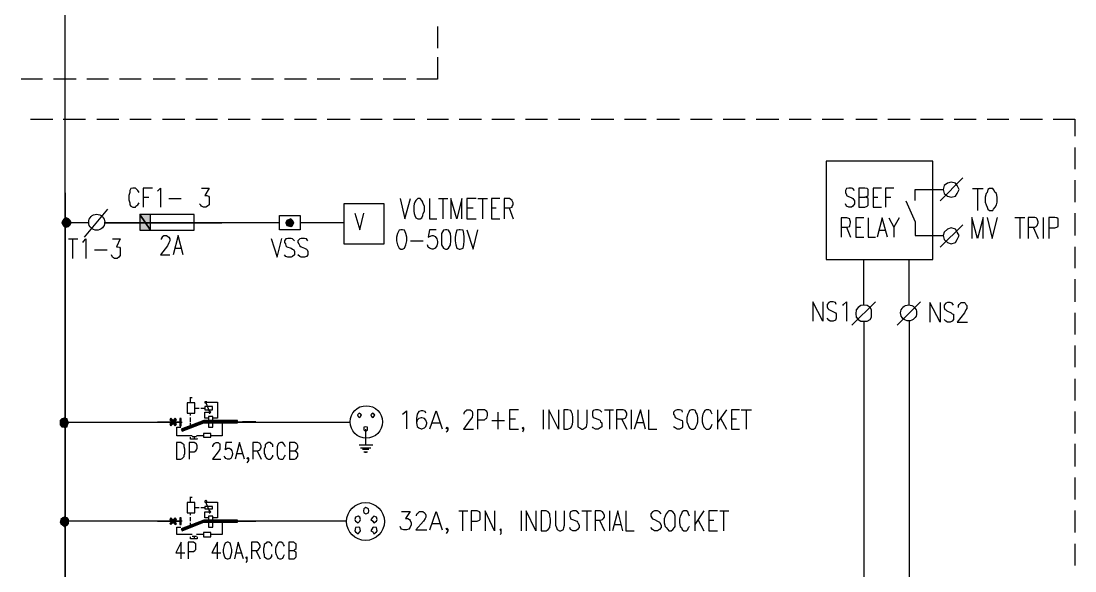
# Model space of a CAD drawing. Header units: inches. Extents: x 105.5 to 113.1, y 43.8 to 60.2.
# Drawn here: x 108.244 to 111.933, y 53.824 to 55.75 of the extents above; entities that cross this region are included whole.
import ezdxf

# ---------------------------------------------------------------- set-up
doc = ezdxf.new("R2010")
doc.units = ezdxf.units.IN
doc.header["$MEASUREMENT"] = 0
doc.layers.add('PDF_Geometry', color=7, linetype='Continuous', true_color=0x989898)
doc.layers.add('PDF_Solid Fills', color=7, linetype='Continuous')

msp = doc.modelspace()

# ---------------------------------------------------------------- linework, layer by layer
at = {"layer": 'PDF_Geometry', "color": 7, "lineweight": 25, "true_color": 0xffffff}
for points in [[(108.3982, 55.1484), (108.3982, 53.6136), (108.3982, 55.1648), (108.3982, 56.1374)], [(109.7019, 55.7312), (109.7019, 55.6546)], [(109.7019, 55.6231), (109.7019, 55.5465), (109.6294, 55.5465)], [(108.3189, 55.5465), (108.2437, 55.5465)], [(108.4365, 55.5465), (108.3572, 55.5465)], [(108.5501, 55.5465), (108.4735, 55.5465)], [(108.6636, 55.5465), (108.5884, 55.5465)], [(108.7826, 55.5465), (108.706, 55.5465)], [(108.8962, 55.5465), (108.8209, 55.5465)], [(109.0124, 55.5465), (108.9331, 55.5465)], [(109.1273, 55.5465), (109.0507, 55.5465)], [(109.2423, 55.5465), (109.1656, 55.5465)], [(109.3599, 55.5465), (109.2806, 55.5465)], [(109.4748, 55.5465), (109.3968, 55.5465)], [(109.5911, 55.5465), (109.5117, 55.5465)], [(108.2765, 55.4056), (108.3545, 55.4056)], [(108.3914, 55.4056), (108.4694, 55.4056)], [(108.509, 55.4056), (108.5856, 55.4056)], [(108.6239, 55.4056), (108.6992, 55.4056)], [(108.7389, 55.4056), (108.8168, 55.4056)], [(108.8551, 55.4056), (108.9317, 55.4056)], [(108.9687, 55.4056), (109.0453, 55.4056)], [(109.0863, 55.4056), (109.1629, 55.4056)], [(109.2012, 55.4056), (109.2778, 55.4056)], [(109.3148, 55.4056), (109.3955, 55.4056)], [(109.4324, 55.4056), (109.5076, 55.4056)], [(109.5473, 55.4056), (109.6225, 55.4056)], [(109.6649, 55.4056), (109.7402, 55.4056)], [(109.7771, 55.4056), (109.8551, 55.4056)], [(109.892, 55.4056), (109.9714, 55.4056)], [(110.0097, 55.4056), (110.0863, 55.4056)], [(110.1246, 55.4056), (110.1998, 55.4056)], [(110.2395, 55.4056), (110.3188, 55.4056)], [(110.3558, 55.4056), (110.4324, 55.4056)], [(110.4693, 55.4056), (110.5486, 55.4056)], [(110.5869, 55.4056), (110.6635, 55.4056)], [(110.7019, 55.4056), (110.7785, 55.4056)], [(110.8168, 55.4056), (110.8961, 55.4056)], [(110.933, 55.4056), (111.0096, 55.4056)], [(111.0479, 55.4056), (111.1232, 55.4056)], [(111.1656, 55.4056), (111.2408, 55.4056)], [(111.2778, 55.4056), (111.3557, 55.4056)], [(111.3927, 55.4056), (111.472, 55.4056)], [(111.5103, 55.4056), (111.5869, 55.4056)], [(111.6252, 55.4056), (111.7018, 55.4056)], [(111.7415, 55.4056), (111.8195, 55.4056)], [(111.8564, 55.4056), (111.933, 55.4056), (111.933, 55.3468)], [(111.933, 55.3071), (111.933, 55.2305)], [(111.4611, 55.1197), (111.5404, 55.2004)], [(108.6568, 55.1498), (108.6527, 55.1566), (108.6458, 55.1635), (108.6445, 55.1648), (108.6349, 55.1648), (108.628, 55.1635), (108.6239, 55.1566), (108.6239, 55.1498), (108.6212, 55.1388), (108.6212, 55.1238), (108.6239, 55.1129), (108.6239, 55.106), (108.628, 55.1019), (108.6349, 55.0978), (108.6445, 55.0978), (108.6458, 55.1019), (108.6527, 55.106), (108.6568, 55.1129)], [(108.7033, 55.1648), (108.6705, 55.1648), (108.6705, 55.0978)], [(108.7211, 55.1539), (108.7238, 55.1566), (108.732, 55.1648), (108.732, 55.0978)], [(108.8756, 55.1648), (108.9016, 55.1648), (108.8866, 55.1388), (108.8934, 55.1388), (108.9003, 55.1361), (108.9016, 55.1334), (108.9016, 55.1238), (108.9016, 55.1197), (108.9016, 55.106), (108.8962, 55.1019), (108.8907, 55.0978), (108.8825, 55.0978), (108.8756, 55.1019), (108.8729, 55.1046), (108.8688, 55.1101)], [(111.1615, 55.1566), (111.156, 55.1635), (111.1505, 55.1648), (111.141, 55.1648), (111.1328, 55.1635), (111.13, 55.1566), (111.13, 55.1498), (111.1328, 55.1416), (111.1328, 55.1388), (111.1382, 55.1361), (111.1519, 55.1306), (111.156, 55.1279), (111.1587, 55.1238), (111.1615, 55.1197), (111.1615, 55.1101), (111.156, 55.1019), (111.1505, 55.0978), (111.141, 55.0978), (111.1328, 55.1019), (111.13, 55.1101)], [(111.1765, 55.1334), (111.197, 55.1334), (111.2053, 55.1361), (111.2094, 55.1388), (111.2094, 55.1457), (111.2094, 55.1539), (111.2094, 55.1594), (111.2053, 55.1635), (111.197, 55.1648), (111.1765, 55.1648), (111.1765, 55.0978), (111.197, 55.0978), (111.2053, 55.1019), (111.2094, 55.1046), (111.2094, 55.1129), (111.2094, 55.1211), (111.2094, 55.1279), (111.2053, 55.1306), (111.197, 55.1334)], [(111.2559, 55.1648), (111.2271, 55.1648), (111.2271, 55.0978), (111.2559, 55.0978)], [(111.2996, 55.1648), (111.2695, 55.1648), (111.2695, 55.0978)], [(111.3735, 55.1211), (111.3735, 55.1594), (111.472, 55.1594)], [(111.5746, 55.1635), (111.6115, 55.1635)], [(111.5924, 55.1635), (111.5924, 55.0869)], [(111.933, 55.1922), (111.933, 55.1156)], [(108.6705, 55.1334), (108.691, 55.1334)], [(108.7607, 55.1279), (108.8045, 55.1279)], [(109.5706, 55.1279), (109.587, 55.0568), (109.6075, 55.1279)], [(109.6732, 55.1279), (109.6732, 55.0568), (109.6991, 55.0568)], [(109.7046, 55.1279), (109.7375, 55.1279)], [(109.7197, 55.1279), (109.7197, 55.0568)], [(109.7867, 55.0568), (109.7867, 55.1279), (109.7689, 55.0568), (109.7484, 55.1279), (109.7484, 55.0568)], [(109.8373, 55.1279), (109.8045, 55.1279), (109.8045, 55.0568), (109.8373, 55.0568)], [(109.8428, 55.1279), (109.877, 55.1279)], [(109.8592, 55.1279), (109.8592, 55.0568)], [(109.9194, 55.1279), (109.8907, 55.1279), (109.8907, 55.0568), (109.9194, 55.0568)], [(109.9344, 55.0951), (109.9536, 55.0951), (109.9632, 55.0978), (109.9632, 55.1019), (109.9659, 55.106), (109.9659, 55.1129), (109.9632, 55.1197), (109.9632, 55.1211), (109.9536, 55.1279), (109.9344, 55.1279), (109.9344, 55.0568)], [(111.2271, 55.1334), (111.2436, 55.1334)], [(111.2695, 55.1334), (111.2887, 55.1334)], [(111.3407, 55.1197), (111.3735, 55.0472), (111.3735, 54.9993), (111.472, 54.9993)], [(108.4653, 54.9925), (108.5473, 55.091)], [(109.8045, 55.0951), (109.8264, 55.0951)], [(109.8907, 55.0951), (109.9071, 55.0951)], [(109.9522, 55.0951), (109.9659, 55.0568)], [(108.6964, 55.0171), (108.6964, 55.0718)], [(109.4119, 55.0773), (109.4297, 55.0185), (109.4433, 55.0773)], [(111.115, 55.028), (111.1341, 55.028), (111.1451, 55.0308), (111.1451, 55.0335), (111.1478, 55.0431), (111.1478, 55.0472), (111.1451, 55.054), (111.1451, 55.0568), (111.1341, 55.0609), (111.115, 55.0609), (111.115, 54.9925)], [(111.1943, 55.0609), (111.1656, 55.0609), (111.1656, 54.9925), (111.1943, 54.9925)], [(111.2094, 55.0609), (111.2094, 54.9925), (111.2353, 54.9925)], [(111.2764, 54.9925), (111.2586, 55.0609), (111.2408, 54.9925)], [(111.2819, 55.0609), (111.2996, 55.028), (111.2996, 54.9925)], [(111.3174, 55.0609), (111.2996, 55.028)], [(111.6115, 54.9884), (111.6115, 55.0622), (111.5924, 54.9884), (111.5719, 55.0622), (111.5719, 54.9884)], [(111.6252, 55.0622), (111.643, 54.9884), (111.6621, 55.0622)], [(111.7223, 55.0622), (111.7579, 55.0622)], [(111.7401, 55.0622), (111.7401, 54.9884)], [(111.7688, 55.028), (111.7921, 55.028), (111.7976, 55.0308), (111.8003, 55.0335), (111.8044, 55.0431), (111.8044, 55.0472), (111.8003, 55.0568), (111.7976, 55.0609), (111.7921, 55.0622), (111.7688, 55.0622), (111.7688, 54.9884)], [(111.8222, 55.0622), (111.8222, 54.9884)], [(111.8413, 55.0253), (111.8632, 55.0253), (111.8701, 55.028), (111.8742, 55.0308), (111.8742, 55.039), (111.8742, 55.0472), (111.8742, 55.0568), (111.8701, 55.0609), (111.8632, 55.0622), (111.8413, 55.0622), (111.8413, 54.9884)], [(111.933, 55.0773), (111.933, 54.9993)], [(108.4803, 55.0431), (108.401, 55.0431)], [(109.1479, 55.0431), (109.0631, 55.0431), (108.9687, 55.0431), (108.535, 55.0431), (108.9468, 55.0431)], [(109.3736, 55.0431), (109.2204, 55.0431)], [(109.6964, 55.0185), (109.6732, 55.0185), (109.6691, 54.9925), (109.6732, 54.9952), (109.6827, 54.9993), (109.6868, 54.9993), (109.6937, 54.9952), (109.6991, 54.987), (109.7019, 54.9774), (109.7019, 54.9733), (109.6991, 54.9624), (109.6937, 54.9542), (109.6868, 54.9514), (109.6827, 54.9514), (109.6732, 54.9542), (109.6691, 54.9583), (109.6663, 54.9665)], [(109.8045, 55.0185), (109.8264, 54.9514), (109.8428, 55.0185)], [(111.1328, 55.028), (111.1478, 54.9925)], [(111.1656, 55.028), (111.1834, 55.028)], [(111.2477, 55.0171), (111.2695, 55.0171)], [(111.4611, 54.9583), (111.5404, 55.0362)], [(111.7866, 55.028), (111.8044, 54.9884)], [(108.4092, 54.987), (108.442, 54.987)], [(108.4242, 54.987), (108.4242, 54.9186)], [(108.4598, 54.9747), (108.4625, 54.9774), (108.4707, 54.987), (108.4707, 54.9186)], [(108.5638, 54.987), (108.5911, 54.987), (108.5774, 54.9596), (108.5815, 54.9596), (108.5884, 54.9583), (108.5911, 54.9542), (108.5911, 54.9446), (108.5911, 54.9405), (108.5911, 54.9282), (108.5856, 54.9227), (108.5802, 54.9186), (108.5706, 54.9186), (108.5638, 54.9227), (108.5624, 54.9254), (108.5597, 54.9309)], [(108.7347, 54.9843), (108.7347, 54.987), (108.7389, 54.9925), (108.7389, 54.9952), (108.743, 54.9993), (108.7525, 54.9993), (108.758, 54.9952), (108.7607, 54.9925), (108.7648, 54.987), (108.7648, 54.9802), (108.7607, 54.9733), (108.7566, 54.9624), (108.732, 54.9309), (108.7648, 54.9309)], [(108.8114, 54.9309), (108.7936, 54.9993), (108.7758, 54.9309)], [(109.1191, 54.9884), (109.1397, 54.9227), (109.1561, 54.9884)], [(109.2012, 54.9802), (109.1944, 54.987), (109.1889, 54.9884), (109.178, 54.9884), (109.1711, 54.987), (109.1656, 54.9802), (109.1656, 54.9747), (109.1698, 54.9692), (109.1711, 54.9624), (109.1739, 54.9596), (109.1889, 54.9542), (109.1944, 54.9514), (109.1985, 54.9487), (109.2012, 54.9432), (109.2012, 54.9309), (109.1944, 54.9254), (109.1889, 54.9227), (109.178, 54.9227), (109.1711, 54.9254), (109.1656, 54.9309)], [(109.2477, 54.9802), (109.2423, 54.987), (109.2354, 54.9884), (109.2245, 54.9884), (109.219, 54.987), (109.2122, 54.9802), (109.2122, 54.9747), (109.2163, 54.9692), (109.219, 54.9624), (109.2245, 54.9596), (109.2354, 54.9542), (109.2423, 54.9514), (109.245, 54.9487), (109.2477, 54.9432), (109.2477, 54.9309), (109.2423, 54.9254), (109.2354, 54.9227), (109.2245, 54.9227), (109.219, 54.9254), (109.2122, 54.9309)], [(109.6075, 54.9802), (109.6513, 54.9802)], [(108.5008, 54.9487), (108.5446, 54.9487)], [(108.7826, 54.9542), (108.8045, 54.9542)], [(111.933, 54.9596), (111.933, 54.8844)], [(111.1943, 54.7545), (111.1943, 54.9145)], [(111.353, 54.7545), (111.353, 54.9145)], [(111.933, 54.8461), (111.933, 54.7668)], [(111.0507, 54.7668), (111.0507, 54.6984), (111.0151, 54.7668), (111.0151, 54.6984)], [(111.0972, 54.7572), (111.0945, 54.764), (111.0862, 54.7668), (111.0767, 54.7668), (111.0712, 54.764), (111.0657, 54.7572), (111.0657, 54.749), (111.0685, 54.7435), (111.0712, 54.7394), (111.0739, 54.738), (111.0876, 54.7312), (111.0945, 54.7285), (111.0972, 54.7244), (111.0972, 54.7175), (111.0972, 54.7093), (111.0945, 54.7025), (111.0862, 54.6984), (111.0767, 54.6984), (111.0712, 54.7025), (111.0657, 54.7093)], [(111.1204, 54.7531), (111.1232, 54.7572), (111.1328, 54.7668), (111.1328, 54.6984)], [(111.1519, 54.6847), (111.2353, 54.7668)], [(111.3106, 54.6847), (111.3927, 54.7668)], [(111.4611, 54.764), (111.4611, 54.6956), (111.4255, 54.764), (111.4255, 54.6956)], [(111.5076, 54.7545), (111.5035, 54.7613), (111.4966, 54.764), (111.4871, 54.764), (111.4816, 54.7613), (111.4747, 54.7545), (111.4747, 54.7462), (111.4775, 54.7394), (111.4816, 54.738), (111.4843, 54.7353), (111.4994, 54.7285), (111.5035, 54.7244), (111.5076, 54.723), (111.5076, 54.7134), (111.5076, 54.7052), (111.5035, 54.6984), (111.4966, 54.6956), (111.4871, 54.6956), (111.4816, 54.6984), (111.4747, 54.7052)], [(111.5254, 54.7462), (111.5254, 54.7531), (111.5281, 54.7572), (111.5322, 54.7613), (111.5349, 54.764), (111.5459, 54.764), (111.5486, 54.7613), (111.5513, 54.7572), (111.5541, 54.7531), (111.5541, 54.7435), (111.5513, 54.738), (111.5459, 54.7285), (111.5212, 54.6956), (111.5568, 54.6956)], [(111.933, 54.7285), (111.933, 54.6519)], [(111.1943, 54.6984), (111.1943, 49.6848), (111.022, 49.6848), (110.9864, 49.6848), (110.9754, 49.6807), (110.9618, 49.6725), (110.9536, 49.6616), (110.9508, 49.6479), (110.9536, 49.6342), (110.9618, 49.6219), (110.9754, 49.6178), (110.9864, 49.6137), (111.0329, 49.6137)], [(111.353, 54.6984), (111.353, 49.5412), (111.0808, 49.5412), (110.9864, 49.5412), (111.022, 49.5412)], [(111.933, 54.6136), (111.933, 54.5383)], [(111.933, 54.4973), (111.933, 54.4207)], [(108.8346, 54.4316), (108.8428, 54.4316)], [(108.8373, 54.4125), (108.8373, 54.4316)], [(108.8524, 54.3947), (108.8674, 54.3947)], [(108.8729, 54.3947), (108.8866, 54.3947)], [(108.9003, 54.3591), (108.8866, 54.3591), (108.8866, 54.3796), (108.9044, 54.3796), (108.8907, 54.4152), (108.9317, 54.4152), (108.9317, 54.3591), (108.9153, 54.3591)], [(109.5788, 54.3728), (109.5842, 54.3769), (109.5924, 54.3851), (109.5924, 54.3222)], [(109.6608, 54.3769), (109.6581, 54.3824), (109.6499, 54.3851), (109.6444, 54.3851), (109.6362, 54.3824), (109.6308, 54.3728), (109.628, 54.3577), (109.628, 54.3427), (109.6308, 54.3304), (109.6362, 54.3249), (109.6444, 54.3222), (109.6472, 54.3222), (109.6554, 54.3249), (109.6608, 54.3304), (109.6636, 54.34), (109.6636, 54.3427), (109.6608, 54.3523), (109.6554, 54.3577), (109.6472, 54.3605), (109.6444, 54.3605), (109.6362, 54.3577), (109.6308, 54.3523), (109.628, 54.3427)], [(109.6745, 54.3222), (109.6964, 54.3851), (109.7183, 54.3222)], [(109.7949, 54.3728), (109.7949, 54.3769), (109.7976, 54.3824), (109.8017, 54.3865), (109.8045, 54.3878), (109.8154, 54.3878), (109.8195, 54.3865), (109.8223, 54.3824), (109.8236, 54.3769), (109.8236, 54.3714), (109.8223, 54.3619), (109.8154, 54.3536), (109.7922, 54.3208), (109.8277, 54.3208)], [(109.8414, 54.3536), (109.866, 54.3536), (109.8701, 54.3564), (109.8742, 54.3591), (109.877, 54.3687), (109.877, 54.3769), (109.8742, 54.3824), (109.8701, 54.3865), (109.866, 54.3878), (109.8414, 54.3878), (109.8414, 54.3208)], [(109.985, 54.3878), (109.9536, 54.3878), (109.9536, 54.3208), (109.985, 54.3208)], [(110.0712, 54.3878), (110.0712, 54.3208)], [(110.1246, 54.3878), (110.1246, 54.3208), (110.0917, 54.3878), (110.0917, 54.3208)], [(110.193, 54.3878), (110.193, 54.3427), (110.193, 54.329), (110.1998, 54.3249), (110.2067, 54.3208), (110.2108, 54.3208), (110.2176, 54.3249), (110.2231, 54.329), (110.2258, 54.3427), (110.2258, 54.3878)], [(110.2764, 54.3796), (110.2709, 54.3865), (110.2641, 54.3878), (110.2545, 54.3878), (110.2463, 54.3865), (110.2436, 54.3796), (110.2436, 54.3728), (110.2436, 54.3687), (110.2463, 54.3619), (110.2532, 54.3591), (110.2682, 54.3536), (110.2709, 54.3509), (110.2723, 54.3468), (110.2764, 54.3427), (110.2764, 54.329), (110.2709, 54.3249), (110.2641, 54.3208), (110.2545, 54.3208), (110.2463, 54.3249), (110.2436, 54.329)], [(110.286, 54.3878), (110.3175, 54.3878)], [(110.3038, 54.3878), (110.3038, 54.3208)], [(110.3284, 54.3564), (110.3517, 54.3564), (110.3585, 54.3591), (110.3612, 54.3619), (110.364, 54.3714), (110.364, 54.3769), (110.3612, 54.3824), (110.3585, 54.3865), (110.3517, 54.3878), (110.3284, 54.3878), (110.3284, 54.3208)], [(110.379, 54.3878), (110.379, 54.3208)], [(110.4296, 54.3208), (110.4118, 54.3878), (110.39, 54.3208)], [(110.4406, 54.3878), (110.4406, 54.3208), (110.4693, 54.3208)], [(110.5596, 54.3796), (110.5582, 54.3865), (110.5486, 54.3878), (110.5404, 54.3878), (110.5336, 54.3865), (110.5281, 54.3796), (110.5281, 54.3728), (110.5309, 54.3687), (110.5336, 54.3619), (110.5377, 54.3591), (110.5514, 54.3536), (110.5582, 54.3509), (110.5596, 54.3468), (110.5596, 54.3427), (110.5596, 54.329), (110.5582, 54.3249), (110.5486, 54.3208), (110.5404, 54.3208), (110.5336, 54.3249), (110.5281, 54.329)], [(110.6635, 54.3728), (110.6594, 54.3796), (110.6567, 54.3865), (110.6512, 54.3878), (110.6417, 54.3878), (110.6376, 54.3865), (110.6335, 54.3796), (110.6307, 54.3728), (110.628, 54.3619), (110.628, 54.3468), (110.6307, 54.3386), (110.6335, 54.329), (110.6376, 54.3249), (110.6417, 54.3208), (110.6512, 54.3208), (110.6567, 54.3249), (110.6594, 54.329), (110.6635, 54.3386)], [(110.6813, 54.3878), (110.6813, 54.3208)], [(110.7128, 54.3878), (110.6813, 54.3441)], [(110.7593, 54.3878), (110.7306, 54.3878), (110.7306, 54.3208), (110.7593, 54.3208)], [(110.7648, 54.3878), (110.8003, 54.3878)], [(110.7826, 54.3878), (110.7826, 54.3208)], [(111.933, 54.3824), (111.933, 54.3058)], [(108.8072, 54.3441), (108.3941, 54.3441)], [(108.7211, 54.3468), (108.8031, 54.3468)], [(108.8373, 54.3687), (108.8373, 54.3769)], [(108.8373, 54.3468), (108.8373, 54.3619)], [(108.9481, 54.3441), (108.9481, 54.2976), (108.9085, 54.2976)], [(109.3955, 54.3441), (108.9659, 54.3441)], [(109.0015, 54.3468), (109.0658, 54.3468), (109.0193, 54.3468)], [(109.892, 54.3509), (109.9358, 54.3509)], [(109.9125, 54.3796), (109.9125, 54.3208)], [(109.9536, 54.3564), (109.9741, 54.3564)], [(110.3462, 54.3564), (110.364, 54.3208)], [(110.3982, 54.3441), (110.4228, 54.3441)], [(110.6923, 54.3591), (110.7128, 54.3208)], [(110.7306, 54.3564), (110.7484, 54.3564)], [(108.8428, 54.2976), (108.7895, 54.2976), (108.7895, 54.3277), (108.8031, 54.3277)], [(108.8373, 54.3318), (108.8373, 54.3427)], [(109.4502, 54.2661), (109.4502, 54.3208)], [(109.6827, 54.3427), (109.7101, 54.3427)], [(109.7375, 54.3249), (109.7347, 54.3222), (109.732, 54.3249), (109.7347, 54.3277), (109.7375, 54.3249), (109.7375, 54.3181), (109.7347, 54.3126), (109.732, 54.3099)], [(110.0028, 54.3249), (110.0001, 54.3208), (109.9987, 54.3249), (110.0001, 54.3277), (110.0028, 54.3249), (110.0028, 54.3181), (110.0001, 54.3126), (109.9987, 54.3099)], [(108.8319, 54.2415), (108.8497, 54.2415), (108.8551, 54.2442), (108.8579, 54.2483), (108.8606, 54.2538), (108.8606, 54.262), (108.8579, 54.2688), (108.8551, 54.2702), (108.8497, 54.2743), (108.8319, 54.2743), (108.8319, 54.2155)], [(108.8606, 54.288), (108.8606, 54.2852), (108.8373, 54.2852), (108.8373, 54.2921)], [(108.8428, 54.2948), (108.8579, 54.2948)], [(108.8497, 54.2948), (108.8497, 54.2852)], [(108.8825, 54.2976), (108.8579, 54.2976)], [(108.9153, 54.2593), (108.9153, 54.262), (108.9194, 54.2688), (108.9194, 54.2702), (108.9263, 54.2743), (108.9331, 54.2743), (108.9372, 54.2702), (108.9399, 54.2688), (108.9399, 54.262), (108.9399, 54.2552), (108.9399, 54.251), (108.9331, 54.2415), (108.9139, 54.2155), (108.9427, 54.2155)], [(108.981, 54.2743), (108.9605, 54.2743), (108.9577, 54.2483), (108.9605, 54.251), (108.9659, 54.2538), (108.9728, 54.2538), (108.9782, 54.251), (108.981, 54.2442), (108.9837, 54.236), (108.9837, 54.2333), (108.981, 54.2251), (108.9782, 54.2182), (108.9728, 54.2155), (108.9659, 54.2155), (108.9605, 54.2182), (108.9577, 54.221), (108.955, 54.2264)], [(109.0261, 54.2155), (109.0083, 54.2743), (108.9933, 54.2155)], [(109.0548, 54.2442), (109.0726, 54.2442), (109.0808, 54.2483), (109.0808, 54.251), (109.0836, 54.2552), (109.0836, 54.262), (109.0808, 54.2688), (109.0808, 54.2702), (109.0726, 54.2743), (109.0548, 54.2743), (109.0548, 54.2155)], [(109.1246, 54.2593), (109.1246, 54.2661), (109.1191, 54.2702), (109.1164, 54.2743), (109.1082, 54.2743), (109.1041, 54.2702), (109.0986, 54.2661), (109.0986, 54.2593), (109.0945, 54.251), (109.0945, 54.236), (109.0986, 54.2292), (109.0986, 54.2251), (109.1041, 54.2182), (109.1082, 54.2155), (109.1164, 54.2155), (109.1191, 54.2182), (109.1246, 54.2251), (109.1246, 54.2292)], [(109.1698, 54.2593), (109.1656, 54.2661), (109.1629, 54.2702), (109.1602, 54.2743), (109.152, 54.2743), (109.1451, 54.2702), (109.1424, 54.2661), (109.1397, 54.2593), (109.1397, 54.251), (109.1397, 54.236), (109.1397, 54.2292), (109.1424, 54.2251), (109.1451, 54.2182), (109.152, 54.2155), (109.1602, 54.2155), (109.1629, 54.2182), (109.1656, 54.2251), (109.1698, 54.2292)], [(109.1834, 54.2442), (109.2012, 54.2442), (109.2067, 54.2483), (109.2094, 54.251), (109.2122, 54.2552), (109.2122, 54.262), (109.2094, 54.2688), (109.2067, 54.2702), (109.2012, 54.2743), (109.1834, 54.2743), (109.1834, 54.2155), (109.2012, 54.2155), (109.2067, 54.2182), (109.2094, 54.221), (109.2122, 54.2264), (109.2122, 54.236), (109.2094, 54.2401), (109.2067, 54.2415), (109.2012, 54.2442)], [(108.9988, 54.236), (109.0193, 54.236)], [(109.0699, 54.2442), (109.0836, 54.2155)], [(109.4269, 54.2661), (109.4748, 54.2661)], [(109.4324, 54.2552), (109.468, 54.2552)], [(109.4392, 54.251), (109.4611, 54.251)], [(109.4433, 54.2415), (109.457, 54.2415)], [(109.4474, 54.2401), (109.4529, 54.2401)], [(111.933, 54.2688), (111.933, 54.1895)], [(109.0398, 54.2182), (109.0371, 54.2155), (109.0343, 54.2182), (109.0371, 54.221), (109.0398, 54.2182), (109.0398, 54.2114), (109.0371, 54.2073), (109.0343, 54.2032)], [(111.933, 54.1512), (111.933, 54.0746)], [(108.8346, 54.0828), (108.8428, 54.0828)], [(108.8373, 54.0636), (108.8373, 54.0828)], [(108.9003, 54.0103), (108.8866, 54.0103), (108.8866, 54.0308), (108.9044, 54.0308), (108.8907, 54.065), (108.9317, 54.065), (108.9317, 54.0103), (108.9153, 54.0103)], [(108.8373, 54.0199), (108.8373, 54.0281)], [(108.8373, 53.998), (108.8373, 54.013)], [(108.8524, 54.0459), (108.8674, 54.0459)], [(108.8729, 54.0459), (108.8866, 54.0459)], [(109.576, 54.0322), (109.6061, 54.0322), (109.5897, 54.0076), (109.5979, 54.0076), (109.6034, 54.0048), (109.6061, 54.0007), (109.6089, 53.9925), (109.6089, 53.9857), (109.6061, 53.9775), (109.6007, 53.9706), (109.5924, 53.9679), (109.5842, 53.9679), (109.576, 53.9706), (109.5733, 53.9734), (109.5706, 53.9802)], [(109.628, 54.0171), (109.628, 54.0199), (109.6308, 54.0253), (109.6335, 54.0281), (109.639, 54.0322), (109.6499, 54.0322), (109.6554, 54.0281), (109.6581, 54.0253), (109.6608, 54.0199), (109.6608, 54.013), (109.6581, 54.0076), (109.6526, 53.998), (109.6253, 53.9679), (109.6636, 53.9679)], [(109.6745, 53.9679), (109.6964, 54.0322), (109.7183, 53.9679)], [(109.7758, 54.0349), (109.8072, 54.0349)], [(109.7894, 54.0349), (109.7894, 53.9651)], [(109.8195, 53.998), (109.84, 53.998), (109.8483, 54.0021), (109.851, 54.0048), (109.851, 54.0103), (109.851, 54.0199), (109.851, 54.0281), (109.8483, 54.0308), (109.84, 54.0349), (109.8195, 54.0349), (109.8195, 53.9651)], [(109.9016, 54.0349), (109.9016, 53.9651), (109.8688, 54.0349), (109.8688, 53.9651)], [(109.9946, 54.0349), (109.9946, 53.9651)], [(110.0452, 54.0349), (110.0452, 53.9651), (110.0124, 54.0349), (110.0124, 53.9651)], [(110.115, 54.0349), (110.115, 53.9843), (110.1177, 53.9761), (110.1205, 53.9693), (110.1287, 53.9651), (110.1328, 53.9651), (110.1424, 53.9693), (110.1437, 53.9761), (110.1465, 53.9843), (110.1465, 54.0349)], [(110.1971, 54.024), (110.1916, 54.0308), (110.1861, 54.0349), (110.1752, 54.0349), (110.167, 54.0308), (110.1642, 54.024), (110.1642, 54.0158), (110.167, 54.0103), (110.167, 54.0062), (110.1738, 54.0048), (110.1889, 53.998), (110.1916, 53.9952), (110.193, 53.9925), (110.1971, 53.9843), (110.1971, 53.9761), (110.1916, 53.9693), (110.1861, 53.9651), (110.1752, 53.9651), (110.167, 53.9693), (110.1642, 53.9761)], [(110.2067, 54.0349), (110.2409, 54.0349)], [(110.2244, 54.0349), (110.2244, 53.9651)], [(110.2532, 54.0021), (110.2723, 54.0021), (110.2792, 54.0048), (110.2819, 54.0062), (110.286, 54.013), (110.286, 54.0199), (110.2819, 54.0281), (110.2792, 54.0308), (110.2723, 54.0349), (110.2532, 54.0349), (110.2532, 53.9651)], [(110.3038, 54.0349), (110.3038, 53.9651)], [(110.3503, 53.9651), (110.3325, 54.0349), (110.3147, 53.9651)], [(110.3612, 54.0349), (110.3612, 53.9651), (110.39, 53.9651)], [(110.4843, 54.024), (110.4789, 54.0308), (110.472, 54.0349), (110.4611, 54.0349), (110.4543, 54.0308), (110.4488, 54.024), (110.4488, 54.0158), (110.4515, 54.0103), (110.4543, 54.0062), (110.4611, 54.0048), (110.472, 53.998), (110.4789, 53.9952), (110.4802, 53.9925), (110.4843, 53.9843), (110.4843, 53.9761), (110.4789, 53.9693), (110.472, 53.9651), (110.4611, 53.9651), (110.4543, 53.9693), (110.4488, 53.9761)], [(110.5842, 54.0158), (110.5801, 54.024), (110.5774, 54.0308), (110.5733, 54.0349), (110.5637, 54.0349), (110.5582, 54.0308), (110.5555, 54.024), (110.5514, 54.0158), (110.5486, 54.0062), (110.5486, 53.9925), (110.5514, 53.9802), (110.5555, 53.9761), (110.5582, 53.9693), (110.5637, 53.9651), (110.5733, 53.9651), (110.5774, 53.9693), (110.5801, 53.9761), (110.5842, 53.9802)], [(110.602, 54.0349), (110.602, 53.9651)], [(110.6335, 54.0349), (110.602, 53.987)], [(110.6813, 54.0349), (110.6512, 54.0349), (110.6512, 53.9651), (110.6813, 53.9651)], [(110.6895, 54.0349), (110.721, 54.0349)], [(110.7032, 54.0349), (110.7032, 53.9651)], [(111.933, 54.0363), (111.933, 53.9583)], [(108.8072, 53.998), (108.3941, 53.998)], [(108.7211, 53.998), (108.8031, 53.998)], [(108.8428, 53.9515), (108.7895, 53.9515), (108.7895, 53.9775), (108.8031, 53.9775)], [(108.8373, 53.9843), (108.8373, 53.9925)], [(108.9481, 53.9952), (108.9481, 53.9515), (108.9085, 53.9515)], [(109.379, 53.998), (108.9659, 53.998)], [(109.0015, 53.998), (109.0658, 53.998), (109.0193, 53.998)], [(109.6827, 53.9898), (109.7101, 53.9898)], [(110.2682, 54.0021), (110.286, 53.9651)], [(110.3188, 53.987), (110.3434, 53.987)], [(110.6129, 54.0048), (110.6335, 53.9651)], [(110.6512, 54.0021), (110.669, 54.0021)], [(108.8606, 53.9433), (108.8606, 53.9364), (108.8373, 53.9364), (108.8373, 53.9433)], [(108.8428, 53.946), (108.8579, 53.946)], [(108.8497, 53.946), (108.8497, 53.9364)], [(108.8825, 53.9515), (108.8579, 53.9515)], [(109.7375, 53.9706), (109.7347, 53.9679), (109.732, 53.9706), (109.7347, 53.9734), (109.7375, 53.9706), (109.7375, 53.9651), (109.7347, 53.9583), (109.732, 53.9556)], [(109.9235, 53.9693), (109.9235, 53.9651), (109.9208, 53.9693), (109.9235, 53.972), (109.9235, 53.9693), (109.9235, 53.9624), (109.9235, 53.9542), (109.9208, 53.9515)], [(108.8045, 53.8667), (108.8045, 53.9255), (108.7854, 53.8872), (108.8168, 53.8872)], [(108.8291, 53.8926), (108.8469, 53.8926), (108.8524, 53.8954), (108.8551, 53.8995), (108.8551, 53.9036), (108.8551, 53.9132), (108.8551, 53.9186), (108.8524, 53.9214), (108.8469, 53.9255), (108.8291, 53.9255), (108.8291, 53.8667)], [(108.9317, 53.8667), (108.9317, 53.9255), (108.9112, 53.8872), (108.9427, 53.8872)], [(109.022, 53.8667), (109.0042, 53.9255), (108.9906, 53.8667)], [(109.0507, 53.8954), (109.0699, 53.8954), (109.0754, 53.8995), (109.0767, 53.9022), (109.0808, 53.9077), (109.0808, 53.9132), (109.0767, 53.9186), (109.0754, 53.9214), (109.0699, 53.9255), (109.0507, 53.9255), (109.0507, 53.8667)], [(109.1219, 53.9104), (109.1219, 53.9173), (109.1164, 53.9214), (109.1123, 53.9255), (109.1041, 53.9255), (109.1014, 53.9214), (109.0945, 53.9173), (109.0945, 53.9104), (109.0918, 53.9022), (109.0918, 53.8899), (109.0945, 53.8817), (109.0945, 53.8749), (109.1014, 53.8694), (109.1041, 53.8667), (109.1123, 53.8667), (109.1164, 53.8694), (109.1219, 53.8749), (109.1219, 53.8817)], [(109.1656, 53.9104), (109.1629, 53.9173), (109.1602, 53.9214), (109.1547, 53.9255), (109.1479, 53.9255), (109.1424, 53.9214), (109.1397, 53.9173), (109.1369, 53.9104), (109.1342, 53.9022), (109.1342, 53.8899), (109.1369, 53.8817), (109.1397, 53.8749), (109.1424, 53.8694), (109.1479, 53.8667), (109.1547, 53.8667), (109.1602, 53.8694), (109.1629, 53.8749), (109.1656, 53.8817)], [(109.1807, 53.8954), (109.1985, 53.8954), (109.2026, 53.8995), (109.2067, 53.9022), (109.2067, 53.9077), (109.2067, 53.9132), (109.2067, 53.9186), (109.2026, 53.9214), (109.1985, 53.9255), (109.1807, 53.9255), (109.1807, 53.8667), (109.1985, 53.8667), (109.2026, 53.8694), (109.2067, 53.8735), (109.2067, 53.8776), (109.2067, 53.8872), (109.2067, 53.8899), (109.2026, 53.8926), (109.1985, 53.8954)], [(111.933, 53.9186), (111.933, 53.8434)], [(108.996, 53.8872), (109.0165, 53.8872)], [(109.0343, 53.8694), (109.0343, 53.8667), (109.0302, 53.8694), (109.0343, 53.8735), (109.0343, 53.8694), (109.0343, 53.8626), (109.0343, 53.8584), (109.0302, 53.8543)], [(109.0658, 53.8954), (109.0808, 53.8667)]]:
    msp.add_lwpolyline(points, dxfattribs=at)
for points in [[(111.0616, 54.9145), (111.4351, 54.9145), (111.4351, 55.2592), (111.0616, 55.2592)], [(111.5281, 55.1594), (111.5212, 55.1744), (111.5144, 55.1826), (111.4994, 55.1854), (111.4871, 55.1826), (111.4747, 55.1744), (111.472, 55.1594), (111.4747, 55.1457), (111.4871, 55.1361), (111.4994, 55.1334), (111.5144, 55.1361), (111.5212, 55.1457)], [(111.6334, 55.1635), (111.6279, 55.1594), (111.6252, 55.1498), (111.6225, 55.1457), (111.6184, 55.1334), (111.6184, 55.1156), (111.6225, 55.106), (111.6252, 55.0978), (111.6279, 55.091), (111.6334, 55.0869), (111.6457, 55.0869), (111.6485, 55.091), (111.6539, 55.0978), (111.658, 55.106), (111.6608, 55.1156), (111.6608, 55.1334), (111.658, 55.1457), (111.6539, 55.1498), (111.6485, 55.1594), (111.6457, 55.1635)], [(109.6321, 55.1279), (109.6253, 55.1211), (109.6225, 55.1156), (109.6198, 55.1101), (109.6184, 55.1019), (109.6184, 55.0841), (109.6198, 55.0759), (109.6225, 55.0691), (109.6253, 55.0609), (109.6321, 55.0568), (109.6403, 55.0568), (109.6472, 55.0609), (109.6499, 55.0691), (109.6513, 55.0759), (109.6554, 55.0841), (109.6554, 55.1019), (109.6513, 55.1101), (109.6499, 55.1156), (109.6472, 55.1211), (109.6403, 55.1279)], [(109.3736, 54.9692), (109.5145, 54.9692), (109.5145, 55.1101), (109.3736, 55.1101)], [(108.4188, 55.0431), (108.416, 55.0513), (108.4092, 55.0568), (108.401, 55.0609), (108.3941, 55.0568), (108.39, 55.0513), (108.3859, 55.0431), (108.39, 55.0362), (108.3941, 55.0308), (108.401, 55.028), (108.4092, 55.0308), (108.416, 55.0362)], [(108.39, 55.0513), (108.4188, 55.0431), (108.416, 55.0513), (108.39, 55.0513), (108.3859, 55.0431), (108.4188, 55.0431)], [(108.3941, 55.0568), (108.416, 55.0513), (108.4092, 55.0568), (108.3941, 55.0568), (108.39, 55.0513), (108.416, 55.0513)], [(108.401, 55.0609), (108.3941, 55.0568), (108.4092, 55.0568)], [(108.6595, 55.0171), (108.8497, 55.0171), (108.8497, 55.0718), (108.6595, 55.0718)], [(108.6595, 55.0718), (108.6964, 55.0171), (108.6964, 55.0718), (108.6595, 55.0718), (108.6595, 55.0171), (108.6964, 55.0171)], [(109.1479, 55.0691), (109.2204, 55.0691), (109.2204, 55.0185), (109.1479, 55.0185)], [(109.1985, 55.0431), (109.1944, 55.0513), (109.1875, 55.0568), (109.1739, 55.0513), (109.1711, 55.0431), (109.1739, 55.0335), (109.1875, 55.0308), (109.1944, 55.0335)], [(109.1739, 55.0513), (109.1985, 55.0431), (109.1944, 55.0513), (109.1739, 55.0513), (109.1711, 55.0431), (109.1985, 55.0431)], [(109.1875, 55.0568), (109.1739, 55.0513), (109.1944, 55.0513)], [(108.3859, 55.0431), (108.416, 55.0362), (108.4188, 55.0431), (108.3859, 55.0431), (108.39, 55.0362), (108.416, 55.0362)], [(108.39, 55.0362), (108.4092, 55.0308), (108.416, 55.0362), (108.39, 55.0362), (108.3941, 55.0308), (108.4092, 55.0308)], [(108.3941, 55.0308), (108.4092, 55.0308), (108.401, 55.028)], [(109.1711, 55.0431), (109.1944, 55.0335), (109.1985, 55.0431), (109.1711, 55.0431), (109.1739, 55.0335), (109.1944, 55.0335)], [(109.1739, 55.0335), (109.1944, 55.0335), (109.1875, 55.0308)], [(109.5733, 55.0185), (109.5678, 55.0171), (109.561, 55.0062), (109.5582, 54.9925), (109.5582, 54.9802), (109.561, 54.9665), (109.5678, 54.9542), (109.5733, 54.9514), (109.5788, 54.9514), (109.5856, 54.9542), (109.5911, 54.9665), (109.5938, 54.9802), (109.5938, 54.9925), (109.5911, 55.0062), (109.5856, 55.0171), (109.5788, 55.0185)], [(109.7292, 55.0185), (109.7224, 55.0171), (109.7156, 55.0062), (109.7156, 54.9925), (109.7156, 54.9802), (109.7156, 54.9665), (109.7224, 54.9542), (109.7292, 54.9514), (109.7347, 54.9514), (109.7402, 54.9542), (109.747, 54.9665), (109.7484, 54.9802), (109.7484, 54.9925), (109.747, 55.0062), (109.7402, 55.0171), (109.7347, 55.0185)], [(109.7771, 55.0185), (109.7689, 55.0171), (109.7662, 55.0062), (109.7634, 54.9925), (109.7634, 54.9802), (109.7662, 54.9665), (109.7689, 54.9542), (109.7771, 54.9514), (109.7812, 54.9514), (109.7908, 54.9542), (109.7935, 54.9665), (109.7949, 54.9802), (109.7949, 54.9925), (109.7935, 55.0062), (109.7908, 55.0171), (109.7812, 55.0185)], [(111.5281, 54.9993), (111.5212, 55.0103), (111.5144, 55.0212), (111.4994, 55.0253), (111.4871, 55.0212), (111.4747, 55.0103), (111.472, 54.9993), (111.4747, 54.9843), (111.4871, 54.9747), (111.4994, 54.9692), (111.5144, 54.9747), (111.5212, 54.9843)], [(111.2203, 54.7244), (111.2203, 54.738), (111.2162, 54.7462), (111.2053, 54.7531), (111.1943, 54.7545), (111.1834, 54.7531), (111.1738, 54.7462), (111.167, 54.738), (111.1656, 54.7244), (111.167, 54.7134), (111.1738, 54.7052), (111.1834, 54.6984), (111.1943, 54.6984), (111.2053, 54.6984), (111.2162, 54.7052), (111.2203, 54.7134)], [(108.825, 54.3769), (108.8524, 54.3769), (108.8524, 54.4125), (108.825, 54.4125)], [(108.8907, 54.4166), (108.8866, 54.4166), (108.8866, 54.4152), (108.8866, 54.4125), (108.8907, 54.4125), (108.8934, 54.4125), (108.8934, 54.4152), (108.8934, 54.4166)], [(108.8866, 54.3878), (108.9139, 54.3878), (108.9139, 54.4002), (108.8866, 54.4002)], [(108.9044, 54.3824), (108.9016, 54.3824), (108.9016, 54.3796), (108.9016, 54.3769), (108.9044, 54.3769), (108.9085, 54.3796)], [(110.1437, 54.3208), (110.1574, 54.3208), (110.1684, 54.3249), (110.1711, 54.329), (110.1738, 54.3386), (110.1752, 54.3468), (110.1752, 54.3619), (110.1738, 54.3728), (110.1711, 54.3796), (110.1684, 54.3865), (110.1574, 54.3878), (110.1437, 54.3878)], [(110.591, 54.3878), (110.5842, 54.3865), (110.5815, 54.3796), (110.5774, 54.3728), (110.5746, 54.3619), (110.5746, 54.3468), (110.5774, 54.3386), (110.5815, 54.329), (110.5842, 54.3249), (110.591, 54.3208), (110.5979, 54.3208), (110.6047, 54.3249), (110.6061, 54.329), (110.6102, 54.3386), (110.6129, 54.3468), (110.6129, 54.3619), (110.6102, 54.3728), (110.6061, 54.3796), (110.6047, 54.3865), (110.5979, 54.3878)], [(108.4092, 54.3441), (108.4064, 54.3509), (108.4051, 54.3564), (108.3941, 54.3591), (108.3859, 54.3564), (108.3804, 54.3509), (108.3804, 54.3441), (108.3804, 54.3359), (108.3859, 54.329), (108.3941, 54.3277), (108.4051, 54.329), (108.4064, 54.3359)], [(108.3859, 54.3564), (108.4064, 54.3509), (108.4051, 54.3564), (108.3859, 54.3564), (108.3804, 54.3509), (108.4064, 54.3509)], [(108.3804, 54.3509), (108.4092, 54.3441), (108.4064, 54.3509), (108.3804, 54.3509), (108.3804, 54.3441), (108.4092, 54.3441)], [(108.3804, 54.3441), (108.4064, 54.3359), (108.4092, 54.3441), (108.3804, 54.3441), (108.3804, 54.3359), (108.4064, 54.3359)], [(108.3941, 54.3591), (108.3859, 54.3564), (108.4051, 54.3564)], [(108.7648, 54.3386), (108.7676, 54.3318), (108.7881, 54.3536), (108.7826, 54.3591)], [(108.7826, 54.3318), (108.7881, 54.3386), (108.7676, 54.3591), (108.7648, 54.3536)], [(108.799, 54.3318), (108.8045, 54.3318), (108.8045, 54.3577), (108.799, 54.3577)], [(108.8045, 54.3208), (108.8072, 54.314), (108.8839, 54.3427), (108.8839, 54.3509)], [(108.8839, 54.3427), (109.0015, 54.3427), (109.0015, 54.3509), (108.8839, 54.3509)], [(108.9003, 54.3277), (108.9153, 54.3277), (108.9153, 54.3646), (108.9003, 54.3646)], [(109.4351, 54.3714), (109.4324, 54.3728), (109.4269, 54.3769), (109.4242, 54.3728), (109.4215, 54.3714), (109.4242, 54.3646), (109.4269, 54.3619), (109.4324, 54.3646)], [(109.4816, 54.3714), (109.4789, 54.3728), (109.4762, 54.3769), (109.4707, 54.3728), (109.468, 54.3714), (109.4707, 54.3646), (109.4762, 54.3619), (109.4789, 54.3646)], [(108.3804, 54.3359), (108.4051, 54.329), (108.4064, 54.3359), (108.3804, 54.3359), (108.3859, 54.329), (108.4051, 54.329)], [(108.3859, 54.329), (108.4051, 54.329), (108.3941, 54.3277)], [(109.457, 54.3208), (109.457, 54.3277), (109.4502, 54.329), (109.4433, 54.3277), (109.4433, 54.3208), (109.4433, 54.3181), (109.4502, 54.314), (109.457, 54.3181)], [(108.7881, 54.2155), (108.8031, 54.2155), (108.8072, 54.2182), (108.8141, 54.2251), (108.8141, 54.2292), (108.8168, 54.236), (108.8168, 54.251), (108.8141, 54.2593), (108.8141, 54.2661), (108.8072, 54.2702), (108.8031, 54.2743), (108.7881, 54.2743)], [(108.8825, 54.2921), (108.9085, 54.2921), (108.9085, 54.3058), (108.8825, 54.3058)], [(108.825, 54.0281), (108.8524, 54.0281), (108.8524, 54.0636), (108.825, 54.0636)], [(108.8907, 54.0718), (108.8866, 54.0691), (108.8866, 54.065), (108.8907, 54.0636), (108.8934, 54.065), (108.8934, 54.0691)], [(108.8866, 54.0418), (108.9139, 54.0418), (108.9139, 54.05), (108.8866, 54.05)], [(108.4092, 53.9952), (108.4092, 54.0048), (108.4051, 54.0103), (108.3941, 54.013), (108.39, 54.0103), (108.3832, 54.0048), (108.3804, 53.9952), (108.3832, 53.9898), (108.39, 53.9843), (108.3941, 53.9802), (108.4051, 53.9843), (108.4092, 53.9898)], [(108.3941, 54.013), (108.39, 54.0103), (108.4051, 54.0103)], [(108.9003, 53.9775), (108.9153, 53.9775), (108.9153, 54.0158), (108.9003, 54.0158)], [(108.9044, 54.0349), (108.9016, 54.0349), (108.9016, 54.0308), (108.9016, 54.0281), (108.9044, 54.0281), (108.9085, 54.0308)], [(109.4324, 54.0048), (109.4297, 54.013), (109.4242, 54.0158), (109.4146, 54.013), (109.4119, 54.0048), (109.4146, 53.998), (109.4242, 53.9925), (109.4297, 53.998)], [(109.4611, 54.0349), (109.4598, 54.0418), (109.4502, 54.0459), (109.4433, 54.0418), (109.442, 54.0349), (109.4433, 54.0281), (109.4502, 54.024), (109.4598, 54.0281)], [(109.4899, 54.0048), (109.4885, 54.013), (109.4789, 54.0158), (109.4748, 54.013), (109.468, 54.0048), (109.4748, 53.998), (109.4789, 53.9925), (109.4885, 53.998)], [(110.0644, 53.9651), (110.0822, 53.9651), (110.089, 53.9693), (110.0945, 53.9761), (110.0945, 53.9802), (110.0972, 53.9925), (110.0972, 54.0062), (110.0945, 54.0158), (110.0945, 54.024), (110.089, 54.0308), (110.0822, 54.0349), (110.0644, 54.0349)], [(110.5117, 54.0349), (110.5076, 54.0308), (110.5021, 54.024), (110.498, 54.0158), (110.4953, 54.0062), (110.4953, 53.9925), (110.498, 53.9802), (110.5021, 53.9761), (110.5076, 53.9693), (110.5117, 53.9651), (110.5199, 53.9651), (110.5254, 53.9693), (110.5309, 53.9761), (110.5336, 53.9802), (110.5336, 53.9925), (110.5336, 54.0062), (110.5336, 54.0158), (110.5309, 54.024), (110.5254, 54.0308), (110.5199, 54.0349)], [(108.3832, 54.0048), (108.4092, 53.9952), (108.4092, 54.0048), (108.3832, 54.0048), (108.3804, 53.9952), (108.4092, 53.9952)], [(108.3804, 53.9952), (108.4092, 53.9898), (108.4092, 53.9952), (108.3804, 53.9952), (108.3832, 53.9898), (108.4092, 53.9898)], [(108.39, 54.0103), (108.4092, 54.0048), (108.4051, 54.0103), (108.39, 54.0103), (108.3832, 54.0048), (108.4092, 54.0048)], [(108.3832, 53.9898), (108.4051, 53.9843), (108.4092, 53.9898), (108.3832, 53.9898), (108.39, 53.9843), (108.4051, 53.9843)], [(108.39, 53.9843), (108.4051, 53.9843), (108.3941, 53.9802)], [(108.7648, 53.9898), (108.7676, 53.987), (108.7881, 54.0048), (108.7826, 54.0103)], [(108.7826, 53.987), (108.7881, 53.9898), (108.7676, 54.0103), (108.7648, 54.0048)], [(108.799, 53.987), (108.8045, 53.987), (108.8045, 54.0103), (108.799, 54.0103)], [(108.8045, 53.972), (108.8072, 53.9651), (108.8839, 53.9952), (108.8839, 54.0021)], [(108.8839, 53.9952), (109.0015, 53.9952), (109.0015, 54.0021), (108.8839, 54.0021)], [(109.4324, 53.9651), (109.4297, 53.9761), (109.4242, 53.9775), (109.4146, 53.9761), (109.4119, 53.9651), (109.4146, 53.961), (109.4242, 53.9542), (109.4297, 53.961)], [(109.4899, 53.9651), (109.4885, 53.9761), (109.4789, 53.9775), (109.4748, 53.9761), (109.468, 53.9651), (109.4748, 53.961), (109.4789, 53.9542), (109.4885, 53.961)], [(108.8825, 53.9433), (108.9085, 53.9433), (108.9085, 53.9583), (108.8825, 53.9583)], [(108.9646, 53.9255), (108.9577, 53.9214), (108.955, 53.9132), (108.9509, 53.8995), (108.9509, 53.8899), (108.955, 53.8776), (108.9577, 53.8694), (108.9646, 53.8667), (108.9687, 53.8667), (108.9755, 53.8694), (108.9782, 53.8776), (108.981, 53.8899), (108.981, 53.8995), (108.9782, 53.9132), (108.9755, 53.9214), (108.9687, 53.9255)]]:
    msp.add_lwpolyline(points, close=True, dxfattribs=at)
at = {"layer": 'PDF_Geometry', "color": 7, "lineweight": 0, "true_color": 0xffffff}
msp.add_lwpolyline([(108.8059, 54.3174, 0.00767, 0.00767, 0), (108.8839, 54.3468, 0.00821, 0.00821, 0), (109.0015, 54.3468, 0, 0, 0)], format="xyseb", dxfattribs=at)
at = {"layer": 'PDF_Geometry', "color": 7, "lineweight": 0, "true_color": 0xffffff, "const_width": 0.00684}
msp.add_lwpolyline([(108.8059, 53.9686), (108.8839, 53.9987), (109.0015, 53.9987)], dxfattribs=at)
at = {"layer": 'PDF_Geometry', "color": 7, "lineweight": 25, "true_color": 0xffffff}
for centre, radius in [((108.5084, 55.0451), 0.028), ((111.3509, 54.7278), 0.028), ((109.4522, 54.3461), 0.0568), ((109.4495, 53.9973), 0.0663)]:
    msp.add_circle(centre, radius, dxfattribs=at)
at = {"layer": 'PDF_Solid Fills', "color": 7, "true_color": 0xffffff}
for points in [[(108.3859, 55.0431), (108.4188, 55.0431), (108.39, 55.0513)], [(108.39, 55.0513), (108.416, 55.0513), (108.3941, 55.0568)], [(108.4188, 55.0431), (108.39, 55.0513), (108.416, 55.0513)], [(108.401, 55.0609), (108.3941, 55.0568), (108.4092, 55.0568)], [(108.416, 55.0513), (108.3941, 55.0568), (108.4092, 55.0568)], [(108.6595, 55.0171), (108.6964, 55.0171), (108.6595, 55.0718)], [(108.6964, 55.0171), (108.6595, 55.0718), (108.6964, 55.0718)], [(109.1711, 55.0431), (109.1985, 55.0431), (109.1739, 55.0513)], [(109.1875, 55.0568), (109.1739, 55.0513), (109.1944, 55.0513)], [(109.1985, 55.0431), (109.1739, 55.0513), (109.1944, 55.0513)], [(108.39, 55.0362), (108.416, 55.0362), (108.3859, 55.0431)], [(108.416, 55.0362), (108.3859, 55.0431), (108.4188, 55.0431)], [(108.39, 55.0362), (108.3941, 55.0308), (108.4092, 55.0308)], [(108.39, 55.0362), (108.416, 55.0362), (108.4092, 55.0308)], [(108.3941, 55.0308), (108.4092, 55.0308), (108.401, 55.028)], [(109.1711, 55.0431), (109.1739, 55.0335), (109.1944, 55.0335)], [(109.1711, 55.0431), (109.1985, 55.0431), (109.1944, 55.0335)], [(109.1739, 55.0335), (109.1944, 55.0335), (109.1875, 55.0308)], [(108.3804, 54.3509), (108.4064, 54.3509), (108.3873, 54.3564)], [(108.3804, 54.3441), (108.4092, 54.3441), (108.3804, 54.3509)], [(108.4092, 54.3441), (108.3804, 54.3509), (108.4064, 54.3509)], [(108.3804, 54.3359), (108.4064, 54.3359), (108.3804, 54.3441)], [(108.4064, 54.3359), (108.3804, 54.3441), (108.4092, 54.3441)], [(108.3941, 54.3591), (108.3873, 54.3564), (108.4051, 54.3564)], [(108.4064, 54.3509), (108.3873, 54.3564), (108.4051, 54.3564)], [(108.7648, 54.3386), (108.7676, 54.3318), (108.7826, 54.3591)], [(108.7881, 54.3386), (108.7648, 54.3536), (108.7676, 54.3591)], [(108.7826, 54.3318), (108.7881, 54.3386), (108.7648, 54.3536)], [(108.7676, 54.3318), (108.7826, 54.3591), (108.7881, 54.3536)], [(108.799, 54.3318), (108.8045, 54.3318), (108.799, 54.3591)], [(108.8045, 54.3318), (108.799, 54.3591), (108.8045, 54.3591)], [(108.3804, 54.3359), (108.3873, 54.329), (108.4051, 54.329)], [(108.3804, 54.3359), (108.4064, 54.3359), (108.4051, 54.329)], [(108.3873, 54.329), (108.4051, 54.329), (108.3941, 54.3277)], [(108.3941, 54.013), (108.39, 54.0103), (108.4051, 54.0103)], [(108.3804, 53.9952), (108.4092, 53.9952), (108.3832, 54.0048)], [(108.3832, 53.9898), (108.4092, 53.9898), (108.3804, 53.9952)], [(108.4092, 53.9898), (108.3804, 53.9952), (108.4092, 53.9952)], [(108.3832, 54.0048), (108.4092, 54.0048), (108.39, 54.0103)], [(108.4092, 53.9952), (108.3832, 54.0048), (108.4092, 54.0048)], [(108.3832, 53.9898), (108.39, 53.9843), (108.4051, 53.9843)], [(108.3832, 53.9898), (108.4092, 53.9898), (108.4051, 53.9843)], [(108.4092, 54.0048), (108.39, 54.0103), (108.4051, 54.0103)], [(108.39, 53.9843), (108.4051, 53.9843), (108.3941, 53.9802)], [(108.7648, 53.9898), (108.7676, 53.987), (108.7826, 54.0103)], [(108.7881, 53.9898), (108.7648, 54.0048), (108.7676, 54.0103)], [(108.7826, 53.987), (108.7881, 53.9898), (108.7648, 54.0048)], [(108.7676, 53.987), (108.7826, 54.0103), (108.7881, 54.0048)], [(108.799, 53.987), (108.8045, 53.987), (108.799, 54.0103)], [(108.8045, 53.987), (108.799, 54.0103), (108.8045, 54.0103)]]:
    msp.add_solid(points, dxfattribs=at)

doc.saveas('drawing.dxf')
